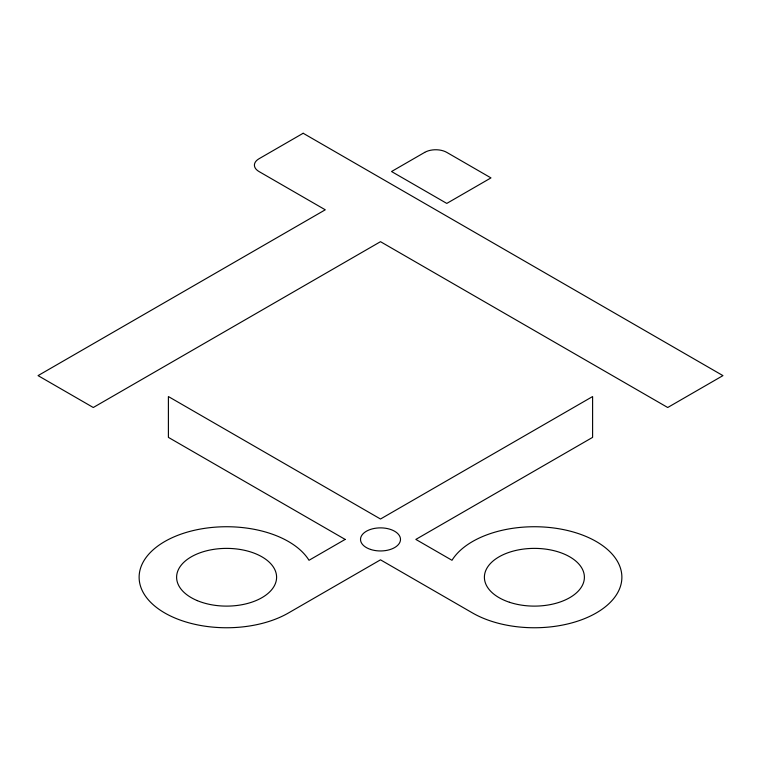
<?xml version="1.0" encoding="UTF-8"?>
<svg xmlns="http://www.w3.org/2000/svg" width="761" height="761" viewBox="0 0 761 761"><rect width="100%" height="100%" fill="white"/><g stroke="black" fill="none" stroke-linecap="round" stroke-linejoin="round"><path stroke-width="1.14" d="M303.173 133.261L258.987 158.773A15.62 9.018 0 0 0 258.987 171.529L325.27 209.798L38.05 375.62L93.28 407.506L380.5 241.684L667.72 407.506L722.95 375.62L303.173 133.261M424.686 152.39L391.544 171.529L446.783 203.415L490.969 177.903L446.783 152.39A15.62 9.018 0 0 0 424.686 152.39M345.152 539.416L309.004 560.286A87.486 50.511 0 0 0 185.418 532.681A87.486 50.511 0 0 0 156.319 607.316A87.486 50.511 0 0 0 288.467 612.966L380.5 559.83L472.533 612.966A87.486 50.511 0 0 0 604.681 607.316A87.486 50.511 0 0 0 575.582 532.681A87.486 50.511 0 0 0 451.996 560.286L415.848 539.416L592.6 437.375L592.6 396.557L380.5 519.012L168.4 396.557L168.4 437.375L345.152 539.416M197.27 600.619A49.988 28.861 0 0 0 276.329 580.224A49.988 28.861 0 0 0 206.212 550.897A49.988 28.861 0 0 0 197.27 600.619M509.404 602.246A49.988 28.861 0 0 0 584.391 577.247A49.988 28.861 0 0 0 509.404 552.248A49.988 28.861 0 0 0 509.404 602.246M370.502 549.413A19.995 11.548 0 0 0 400.495 539.416A19.995 11.548 0 0 0 370.502 529.418A19.995 11.548 0 0 0 370.502 549.413"/></g></svg>
